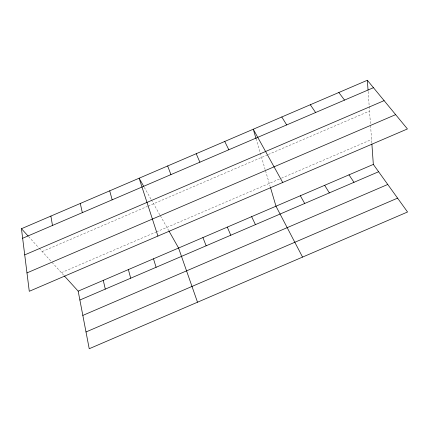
<?xml version="1.0" encoding="UTF-8"?>
<svg xmlns="http://www.w3.org/2000/svg" width="429" height="429" viewBox="0 0 429 429"><rect width="100%" height="100%" fill="white"/><g stroke="black" fill="none" stroke-linecap="round" stroke-linejoin="round"><path stroke-width="0.32" stroke-dasharray="2.15 1.61" d="M42.208 251.56L147.512 206.36M148.118 206.102L267.712 154.762M268.329 154.499L369.535 111.057M61.39 272.667L155.861 232.105M156.472 231.842L280.829 178.453M281.44 178.196L371.562 139.5M28.561 236.54L38.696 247.699M39.136 248.182L51.164 261.411M52.059 262.398L63.969 275.509M144.283 187.344L151.008 199.244M151.33 199.812L159.76 214.731M160.408 215.884L168.79 230.711M256.049 138.664L265.143 169.487M265.519 170.758L270.163 186.497M368.141 91.474L370.479 124.335M370.576 125.659L371.83 143.329"/><path stroke-width="0.64" d="M21.45 228.716L367.342 80.266L407.427 128.947L29.274 291.302L21.45 228.716L28.116 236.052M22.64 238.256L373.455 87.688M24.721 254.89L384.111 100.627M26.973 272.903L395.645 114.64M64.398 275.981L78.175 291.141L373.332 164.404L371.879 143.967M79.88 300.021L378.609 171.739M82.829 315.417L387.757 184.465M86.004 331.966L397.586 198.139M338.83 92.503L344.535 100.102M373.332 164.404L407.55 211.996L89.221 348.734L78.175 291.141M310.312 104.746L315.615 112.516M348.997 174.85L353.979 182.32M324.662 185.301L329.349 192.894M281.794 116.983L286.685 124.93M300.321 195.753L304.713 203.475M143.64 186.202L139.119 178.212L157.926 236.068M169.106 231.269L178.577 248.026L197.512 302.214M282.716 182.491L253.266 129.226L256.049 138.664M302.558 257.094L275.981 206.204L270.527 187.725M224.737 141.468L228.818 149.764M251.635 216.661L255.437 224.635M196.203 153.716L199.882 162.183M227.284 227.113L230.791 235.215M202.933 237.569L206.145 245.801M167.664 165.964L170.935 174.608M153.48 258.805L156.097 267.294M109.711 190.835L112.157 199.834M128.384 269.584L130.695 278.201M103.282 280.362L105.287 289.108M80.293 203.459L82.325 212.639M50.874 216.087L52.488 225.445M367.342 80.266L368.05 90.154"/></g></svg>
